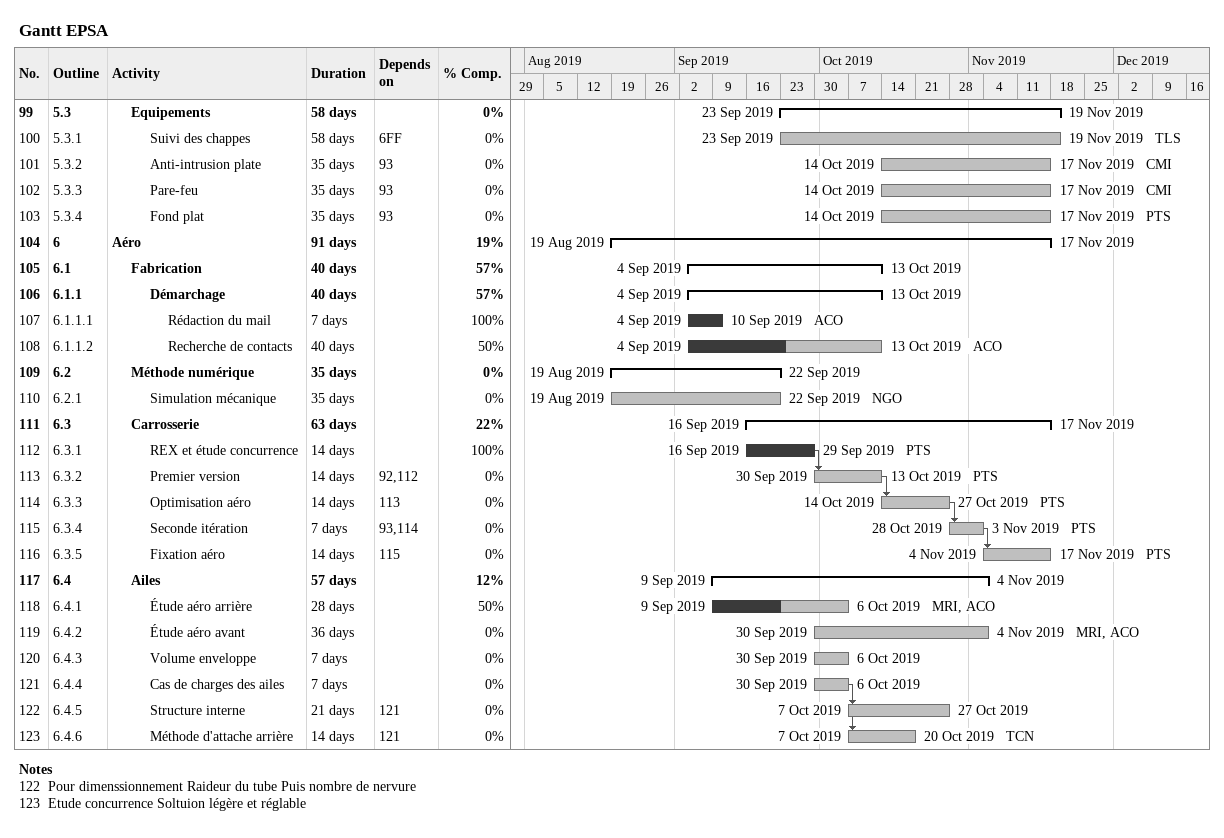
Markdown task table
Gantt EPSA

| ID | WBS | Task | Duration | Start | Finish | Predecessors | Resources | % complete |
|---|---|---|---|---|---|---|---|---|
| 99 | 5.3 | **Equipements** | 58d | 2019-09-23 | 2019-11-19 |  |  | 0 |
| 100 | 5.3.1 | Suivi des chappes | 58d | 2019-09-23 | 2019-11-19 | 6FF | TLS | 0 |
| 101 | 5.3.2 | Anti-intrusion plate | 35d | 2019-10-14 | 2019-11-17 | 93 | CMI | 0 |
| 102 | 5.3.3 | Pare-feu | 35d | 2019-10-14 | 2019-11-17 | 93 | CMI | 0 |
| 103 | 5.3.4 | Fond plat | 35d | 2019-10-14 | 2019-11-17 | 93 | PTS | 0 |
| 104 | 6 | **Aéro** | 91d | 2019-08-19 | 2019-11-17 |  |  | 19 |
| 105 | 6.1 | **Fabrication** | 40d | 2019-09-04 | 2019-10-13 |  |  | 57 |
| 106 | 6.1.1 | **Démarchage** | 40d | 2019-09-04 | 2019-10-13 |  |  | 57 |
| 107 | 6.1.1.1 | Rédaction du mail | 7d | 2019-09-04 | 2019-09-10 |  | ACO | 100 |
| 108 | 6.1.1.2 | Recherche de contacts | 40d | 2019-09-04 | 2019-10-13 |  | ACO | 50 |
| 109 | 6.2 | **Méthode numérique** | 35d | 2019-08-19 | 2019-09-22 |  |  | 0 |
| 110 | 6.2.1 | Simulation mécanique | 35d | 2019-08-19 | 2019-09-22 |  | NGO | 0 |
| 111 | 6.3 | **Carrosserie** | 63d | 2019-09-16 | 2019-11-17 |  |  | 22 |
| 112 | 6.3.1 | REX et étude concurrence | 14d | 2019-09-16 | 2019-09-29 |  | PTS | 100 |
| 113 | 6.3.2 | Premier version | 14d | 2019-09-30 | 2019-10-13 | 92, 112 | PTS | 0 |
| 114 | 6.3.3 | Optimisation aéro | 14d | 2019-10-14 | 2019-10-27 | 113 | PTS | 0 |
| 115 | 6.3.4 | Seconde itération | 7d | 2019-10-28 | 2019-11-03 | 93, 114 | PTS | 0 |
| 116 | 6.3.5 | Fixation aéro | 14d | 2019-11-04 | 2019-11-17 | 115 | PTS | 0 |
| 117 | 6.4 | **Ailes** | 57d | 2019-09-09 | 2019-11-04 |  |  | 12 |
| 118 | 6.4.1 | Étude aéro arrière | 28d | 2019-09-09 | 2019-10-06 |  | MRI, ACO | 50 |
| 119 | 6.4.2 | Étude aéro avant | 36d | 2019-09-30 | 2019-11-04 |  | MRI, ACO | 0 |
| 120 | 6.4.3 | Volume enveloppe | 7d | 2019-09-30 | 2019-10-06 |  |  | 0 |
| 121 | 6.4.4 | Cas de charges des ailes | 7d | 2019-09-30 | 2019-10-06 |  |  | 0 |
| 122 | 6.4.5 | Structure interne | 21d | 2019-10-07 | 2019-10-27 | 121 |  | 0 |
| 123 | 6.4.6 | Méthode d'attache arrière | 14d | 2019-10-07 | 2019-10-20 | 121 | TCN | 0 |

Notes
- 122: Pour dimenssionnement Raideur du tube Puis nombre de nervure
- 123: Etude concurrence Soltuion légère et réglable
